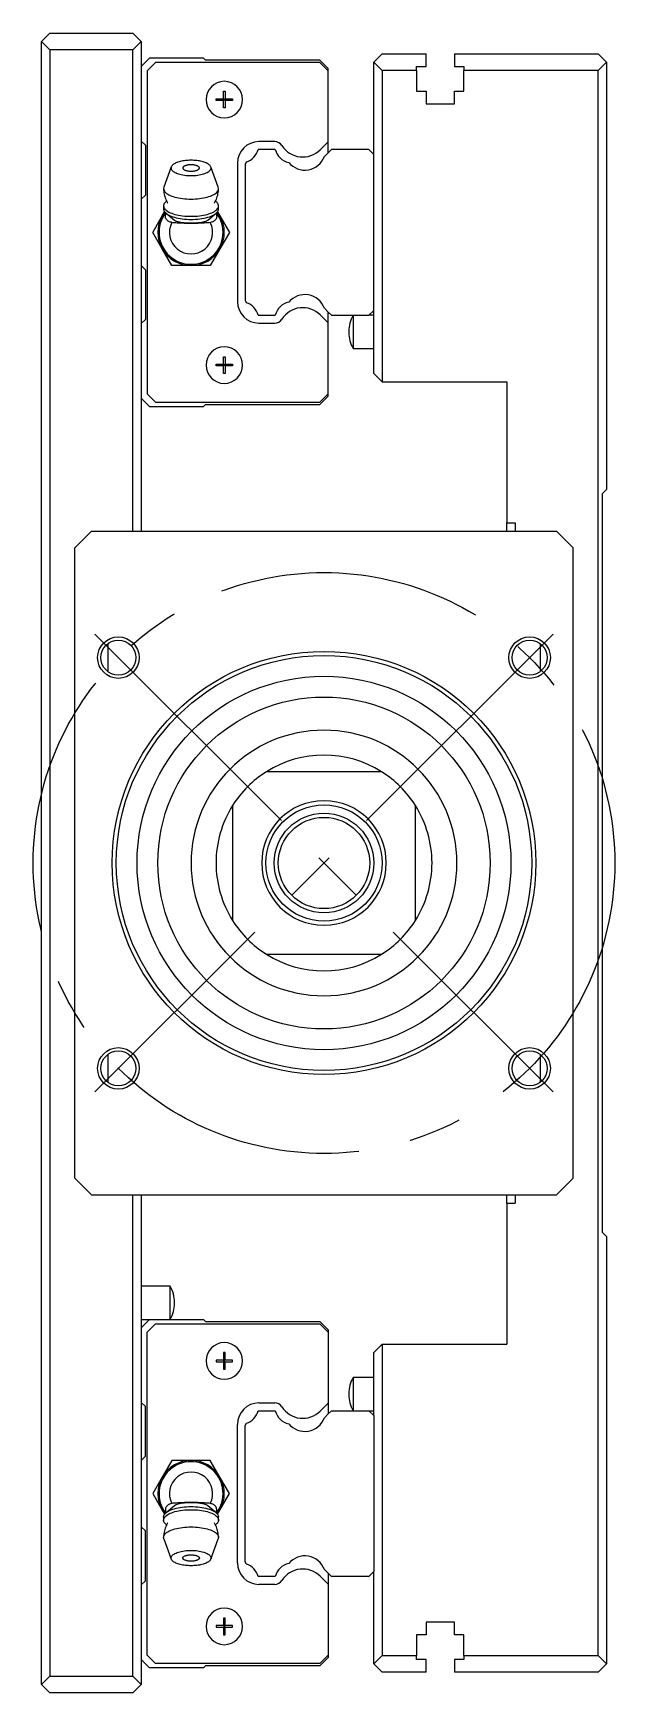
# Model space of a CAD drawing. Extents: x -15 to 809, y -352 to 120.
# Drawn here: x 739.3 to 809.3, y -100 to 100 of the extents above; entities that cross this region are included whole.
import ezdxf

# ---------------------------------------------------------------- set-up
doc = ezdxf.new("R2010")
doc.units = 0
doc.linetypes.add('CENTER', pattern=[50.8, 31.75, -6.35, 6.35, -6.35])
doc.layers.get('0').update_dxf_attribs({"linetype": 'CONTINUOUS'})
doc.layers.add('CENTER', color=1, linetype='CENTER')

msp = doc.modelspace()

# ---------------------------------------------------------------- linework, layer by layer
at = {"color": 7, "linetype": 'CONTINUOUS'}
for p, q in [((741.27, 100), (740.27, 99)), ((740.27, -99), (740.27, 99)), ((740.27, 99), (741.27, 98)), ((741.27, 100), (751.27, 100)), ((752.27, 99), (751.27, 100)), ((751.27, 98), (752.27, 99)), ((752.27, 99), (752.27, 40)), ((741.27, 98), (741.27, -98)), ((751.27, 98), (741.27, 98)), ((751.27, 40), (751.27, 98)), ((753.27, 97), (752.27, 96)), ((753.97, 96.45), (752.97, 95.45)), ((759.77, 97), (753.27, 97)), ((773.77, 96.45), (753.97, 96.45)), ((760.02, 96.75), (759.77, 97)), ((773.77, 96.75), (760.02, 96.75)), ((774.77, 95.75), (773.77, 96.75)), ((774.77, 95.45), (773.77, 96.45)), ((780.27, 96.5), (781.27, 97.5)), ((780.27, 85.4), (780.27, 96.5)), ((781.27, 95.5), (780.27, 96.5)), ((781.27, 97.5), (786.57, 97.5)), ((785.42, 95.5), (785.42, 96)), ((785.42, 96), (786.57, 96)), ((786.57, 96), (786.57, 97.5)), ((789.97, 97.5), (807.27, 97.5)), ((789.97, 97.5), (789.97, 96)), ((789.97, 96), (791.12, 96)), ((791.12, 96), (791.12, 95.5)), ((807.27, 97.5), (808.27, 96.5)), ((808.27, 96.5), (807.27, 95.5)), ((808.27, 96.5), (808.27, 45)), ((752.97, 95.45), (752.97, 56.55)), ((774.77, 95.45), (774.77, 95.75)), ((774.77, 86.92), (774.77, 95.45)), ((785.42, 95.5), (781.27, 95.5)), ((781.27, 95.5), (781.27, 58)), ((785.42, 95.5), (785.42, 93)), ((791.12, 93), (791.12, 95.5)), ((807.27, 95.5), (791.12, 95.5)), ((807.27, -95.5), (807.27, 95.5)), ((761.27, 92.1), (762.17, 92.1)), ((761.27, 91.9), (761.27, 92.1)), ((762.17, 92.1), (762.17, 93)), ((762.17, 93), (762.37, 93)), ((762.17, 92.1), (762.27, 92)), ((762.37, 92.1), (762.27, 92)), ((762.37, 93), (762.37, 92.1)), ((762.37, 92.1), (763.27, 92.1)), ((763.27, 92.1), (763.27, 91.9)), ((785.42, 93), (786.57, 93)), ((786.57, 93), (786.57, 91.5)), ((789.97, 93), (791.12, 93)), ((789.97, 91.5), (789.97, 93)), ((762.17, 91.9), (761.27, 91.9)), ((762.17, 91.9), (762.27, 92)), ((762.17, 91), (762.17, 91.9)), ((762.37, 91), (762.17, 91)), ((762.37, 91.9), (762.27, 92)), ((763.27, 91.9), (762.37, 91.9)), ((762.37, 91.9), (762.37, 91)), ((786.57, 91.5), (789.97, 91.5)), ((752.27, 87), (752.77, 86.5)), ((752.77, 86.5), (752.77, 80.5)), ((768.35, 86.93), (766.44, 86.93)), ((774.77, 86.92), (773.81, 85.95)), ((774.77, 85.6), (774.77, 86.92)), ((755.96, 84.02), (755.92, 83.95)), ((756.02, 84.08), (755.96, 84.02)), ((756.08, 84.14), (756.02, 84.08)), ((756.16, 84.2), (756.08, 84.14)), ((756.25, 84.25), (756.16, 84.2)), ((756.34, 84.31), (756.25, 84.25)), ((756.45, 84.36), (756.34, 84.31)), ((756.57, 84.41), (756.45, 84.36)), ((756.69, 84.45), (756.57, 84.41)), ((756.83, 84.49), (756.69, 84.45)), ((756.97, 84.53), (756.83, 84.49)), ((757.12, 84.57), (756.97, 84.53)), ((757.27, 84.6), (757.12, 84.57)), ((757.43, 84.62), (757.27, 84.6)), ((757.59, 84.64), (757.43, 84.62)), ((757.5, 84.01), (757.45, 83.98)), ((757.56, 84.03), (757.5, 84.01)), ((757.63, 84.05), (757.56, 84.03)), ((757.76, 84.66), (757.59, 84.64)), ((757.7, 84.07), (757.63, 84.05)), ((757.77, 84.09), (757.7, 84.07)), ((757.93, 84.67), (757.76, 84.66)), ((757.85, 84.11), (757.77, 84.09)), ((757.93, 84.12), (757.85, 84.11)), ((758.1, 84.68), (757.93, 84.67)), ((758.01, 84.13), (757.93, 84.12)), ((758.1, 84.14), (758.01, 84.13)), ((758.27, 84.68), (758.1, 84.68)), ((758.18, 84.14), (758.1, 84.14)), ((758.27, 84.14), (758.18, 84.14)), ((758.44, 84.68), (758.27, 84.68)), ((758.36, 84.14), (758.27, 84.14)), ((758.44, 84.14), (758.36, 84.14)), ((758.61, 84.67), (758.44, 84.68)), ((758.53, 84.13), (758.44, 84.14)), ((758.61, 84.12), (758.53, 84.13)), ((758.78, 84.66), (758.61, 84.67)), ((758.69, 84.11), (758.61, 84.12)), ((758.77, 84.09), (758.69, 84.11)), ((758.84, 84.07), (758.77, 84.09)), ((758.95, 84.64), (758.78, 84.66)), ((758.91, 84.05), (758.84, 84.07)), ((758.98, 84.03), (758.91, 84.05)), ((759.11, 84.62), (758.95, 84.64)), ((759.04, 84.01), (758.98, 84.03)), ((759.09, 83.98), (759.04, 84.01)), ((759.27, 84.6), (759.11, 84.62)), ((759.42, 84.57), (759.27, 84.6)), ((759.57, 84.53), (759.42, 84.57)), ((759.71, 84.49), (759.57, 84.53)), ((759.85, 84.45), (759.71, 84.49)), ((759.97, 84.41), (759.85, 84.45)), ((760.09, 84.36), (759.97, 84.41)), ((760.2, 84.31), (760.09, 84.36)), ((760.29, 84.25), (760.2, 84.31)), ((760.38, 84.2), (760.29, 84.25)), ((760.46, 84.14), (760.38, 84.2)), ((760.52, 84.08), (760.46, 84.14)), ((760.58, 84.02), (760.52, 84.08)), ((760.62, 83.95), (760.58, 84.02)), ((763.84, 84.33), (763.84, 67.67)), ((764.93, 84.48), (764.77, 84.2)), ((764.77, 84.2), (764.77, 67.8)), ((768.41, 86), (766.33, 86)), ((775.17, 86), (774.32, 85.15)), ((779.67, 86), (775.17, 86)), ((780.27, 85.4), (779.67, 86)), ((780.27, 66.6), (780.27, 85.4)), ((755.89, 83.89), (755, 81.44)), ((755.89, 83.89), (755.87, 83.81)), ((755.87, 83.81), (755.87, 83.73)), ((755.87, 83.73), (755.89, 83.65)), ((755.92, 83.95), (755.89, 83.89)), ((755.89, 83.65), (755.92, 83.58)), ((755.92, 83.58), (755.97, 83.5)), ((755.97, 83.5), (756.04, 83.42)), ((756.04, 83.42), (756.12, 83.35)), ((756.12, 83.35), (756.22, 83.28)), ((756.22, 83.28), (756.33, 83.22)), ((756.33, 83.22), (756.46, 83.16)), ((756.46, 83.16), (756.6, 83.1)), ((756.6, 83.1), (756.75, 83.05)), ((756.75, 83.05), (756.92, 83)), ((756.92, 83), (757.09, 82.96)), ((757.09, 82.96), (757.28, 82.92)), ((757.29, 83.83), (757.27, 83.79)), ((757.27, 83.79), (757.27, 83.76)), ((757.27, 83.76), (757.27, 83.73)), ((757.27, 83.73), (757.29, 83.69)), ((757.28, 82.92), (757.47, 82.9)), ((757.3, 83.86), (757.29, 83.83)), ((757.29, 83.69), (757.3, 83.66)), ((757.33, 83.89), (757.3, 83.86)), ((757.3, 83.66), (757.33, 83.63)), ((757.36, 83.92), (757.33, 83.89)), ((757.33, 83.63), (757.36, 83.6)), ((757.4, 83.95), (757.36, 83.92)), ((757.36, 83.6), (757.4, 83.57)), ((757.45, 83.98), (757.4, 83.95)), ((757.4, 83.57), (757.45, 83.54)), ((757.45, 83.54), (757.5, 83.51)), ((757.47, 82.9), (757.66, 82.87)), ((757.5, 83.51), (757.56, 83.49)), ((757.56, 83.49), (757.63, 83.47)), ((757.63, 83.47), (757.7, 83.45)), ((757.66, 82.87), (757.86, 82.86)), ((757.7, 83.45), (757.77, 83.43)), ((757.77, 83.43), (757.85, 83.41)), ((757.85, 83.41), (757.93, 83.4)), ((757.86, 82.86), (758.07, 82.85)), ((757.93, 83.4), (758.01, 83.39)), ((758.01, 83.39), (758.1, 83.38)), ((758.07, 82.85), (758.27, 82.84)), ((758.1, 83.38), (758.18, 83.38)), ((758.18, 83.38), (758.27, 83.38)), ((758.27, 83.38), (758.36, 83.38)), ((758.27, 82.84), (758.47, 82.85)), ((758.36, 83.38), (758.44, 83.38)), ((758.44, 83.38), (758.53, 83.39)), ((758.47, 82.85), (758.68, 82.86)), ((758.53, 83.39), (758.61, 83.4)), ((758.61, 83.4), (758.69, 83.41)), ((758.68, 82.86), (758.88, 82.87)), ((758.69, 83.41), (758.77, 83.43)), ((758.77, 83.43), (758.84, 83.45)), ((758.84, 83.45), (758.91, 83.47)), ((758.88, 82.87), (759.07, 82.9)), ((758.91, 83.47), (758.98, 83.49)), ((758.98, 83.49), (759.04, 83.51)), ((759.04, 83.51), (759.09, 83.54)), ((759.07, 82.9), (759.26, 82.92)), ((759.14, 83.95), (759.09, 83.98)), ((759.09, 83.54), (759.14, 83.57)), ((759.18, 83.92), (759.14, 83.95)), ((759.14, 83.57), (759.18, 83.6)), ((759.21, 83.89), (759.18, 83.92)), ((759.18, 83.6), (759.21, 83.63)), ((759.24, 83.86), (759.21, 83.89)), ((759.21, 83.63), (759.24, 83.66)), ((759.25, 83.83), (759.24, 83.86)), ((759.24, 83.66), (759.25, 83.69)), ((759.27, 83.79), (759.25, 83.83)), ((759.25, 83.69), (759.27, 83.73)), ((759.26, 82.92), (759.45, 82.96)), ((759.27, 83.76), (759.27, 83.79)), ((759.27, 83.73), (759.27, 83.76)), ((759.45, 82.96), (759.62, 83)), ((759.62, 83), (759.79, 83.05)), ((759.79, 83.05), (759.94, 83.1)), ((759.94, 83.1), (760.08, 83.16)), ((760.08, 83.16), (760.21, 83.22)), ((760.21, 83.22), (760.32, 83.28)), ((760.32, 83.28), (760.42, 83.35)), ((760.42, 83.35), (760.5, 83.42)), ((760.5, 83.42), (760.57, 83.5)), ((760.57, 83.5), (760.62, 83.58)), ((760.65, 83.89), (760.62, 83.95)), ((760.62, 83.58), (760.65, 83.65)), ((760.67, 83.81), (760.65, 83.89)), ((761.54, 81.44), (760.65, 83.89)), ((760.65, 83.65), (760.67, 83.73)), ((760.67, 83.73), (760.67, 83.81)), ((752.77, 80.5), (752.27, 80)), ((755, 81.44), (754.97, 81.27)), ((754.97, 81.27), (754.98, 81.17)), ((754.97, 81.27), (754.97, 81.26)), ((754.97, 81.26), (754.97, 81.09)), ((754.97, 81.09), (754.99, 80.93)), ((754.98, 81.17), (755.01, 81.07)), ((754.99, 80.93), (755.01, 80.77)), ((755.01, 81.07), (755.06, 80.97)), ((755.01, 80.77), (755.04, 80.61)), ((755.04, 80.61), (755.07, 80.45)), ((755.06, 80.97), (755.13, 80.88)), ((755.07, 80.45), (755.12, 80.3)), ((755.12, 80.3), (755.17, 80.14)), ((755.13, 80.88), (755.22, 80.78)), ((755.17, 80.14), (755.22, 80)), ((755.22, 80.78), (755.33, 80.69)), ((755.33, 80.69), (755.46, 80.61)), ((755.46, 80.61), (755.6, 80.52)), ((755.6, 80.52), (755.76, 80.45)), ((755.76, 80.45), (755.94, 80.37)), ((755.94, 80.37), (756.13, 80.31)), ((756.13, 80.31), (756.33, 80.24)), ((756.33, 80.24), (756.55, 80.19)), ((756.55, 80.19), (756.77, 80.14)), ((756.77, 80.14), (757.01, 80.1)), ((757.01, 80.1), (757.25, 80.07)), ((757.25, 80.07), (757.5, 80.04)), ((757.5, 80.04), (757.75, 80.02)), ((757.75, 80.02), (758.01, 80.01)), ((758.01, 80.01), (758.27, 80)), ((758.27, 80), (758.53, 80.01)), ((758.53, 80.01), (758.79, 80.02)), ((758.79, 80.02), (759.04, 80.04)), ((759.04, 80.04), (759.29, 80.07)), ((759.29, 80.07), (759.53, 80.1)), ((759.53, 80.1), (759.77, 80.14)), ((759.77, 80.14), (759.99, 80.19)), ((759.99, 80.19), (760.21, 80.24)), ((760.21, 80.24), (760.41, 80.31)), ((760.41, 80.31), (760.6, 80.37)), ((760.6, 80.37), (760.78, 80.45)), ((760.78, 80.45), (760.94, 80.52)), ((760.94, 80.52), (761.08, 80.61)), ((761.08, 80.61), (761.21, 80.69)), ((761.21, 80.69), (761.32, 80.78)), ((761.25, 79.85), (761.32, 80.01)), ((761.32, 80.78), (761.41, 80.88)), ((761.32, 80.01), (761.38, 80.17)), ((761.38, 80.17), (761.43, 80.33)), ((761.41, 80.88), (761.48, 80.97)), ((761.43, 80.33), (761.48, 80.49)), ((761.48, 80.97), (761.53, 81.07)), ((761.48, 80.49), (761.51, 80.65)), ((761.51, 80.65), (761.54, 80.82)), ((761.53, 81.07), (761.56, 81.17)), ((761.57, 81.27), (761.54, 81.44)), ((761.54, 80.82), (761.56, 80.98)), ((761.56, 81.17), (761.57, 81.27)), ((761.56, 80.98), (761.57, 81.15)), ((761.57, 81.15), (761.57, 81.27)), ((754.81, 78), (755.09, 78.49)), ((754.99, 79.33), (754.97, 79.26)), ((754.97, 79.26), (754.97, 79.19)), ((754.97, 79.19), (754.98, 79.09)), ((754.97, 79.19), (754.97, 78.82)), ((754.97, 78.82), (754.97, 78.75)), ((754.97, 78.75), (754.99, 78.69)), ((754.98, 79.09), (755.01, 78.99)), ((755.01, 79.39), (754.99, 79.33)), ((754.99, 78.69), (755.01, 78.62)), ((755.04, 79.46), (755.01, 79.39)), ((755.01, 78.99), (755.06, 78.9)), ((755.01, 78.62), (755.04, 78.55)), ((755.09, 79.52), (755.04, 79.46)), ((755.04, 78.55), (755.09, 78.49)), ((755.06, 78.9), (755.13, 78.8)), ((755.14, 79.59), (755.09, 79.52)), ((755.09, 78.49), (755.14, 78.42)), ((755.13, 78.8), (755.22, 78.71)), ((755.2, 79.65), (755.14, 79.59)), ((755.14, 78.42), (755.2, 78.36)), ((755.18, 77.98), (755.19, 78.05)), ((755.19, 78.05), (755.21, 78.12)), ((755.27, 79.71), (755.2, 79.65)), ((755.2, 78.36), (755.27, 78.3)), ((755.21, 78.12), (755.23, 78.2)), ((755.22, 80), (755.29, 79.85)), ((755.22, 78.71), (755.33, 78.62)), ((755.23, 78.2), (755.26, 78.27)), ((755.26, 78.27), (755.27, 78.29)), ((755.33, 79.77), (755.27, 79.71)), ((755.27, 78.3), (755.39, 78.21)), ((755.27, 78.3), (756.26, 77.46)), ((755.29, 79.85), (755.36, 79.71)), ((755.33, 78.62), (755.46, 78.53)), ((755.36, 79.71), (755.44, 79.57)), ((755.39, 78.21), (755.53, 78.12)), ((755.44, 79.57), (755.47, 79.51)), ((755.46, 78.53), (755.6, 78.45)), ((755.53, 78.12), (755.69, 78.03)), ((755.6, 78.45), (755.76, 78.37)), ((755.69, 78.03), (755.86, 77.96)), ((755.76, 78.37), (755.94, 78.3)), ((755.94, 78.3), (756.13, 78.23)), ((756.13, 78.23), (756.33, 78.17)), ((756.33, 78.17), (756.55, 78.11)), ((756.55, 78.11), (756.77, 78.07)), ((756.77, 78.07), (757.01, 78.02)), ((757.01, 78.02), (757.25, 77.99)), ((759.29, 77.99), (759.53, 78.02)), ((759.53, 78.02), (759.77, 78.07)), ((759.77, 78.07), (759.99, 78.11)), ((759.99, 78.11), (760.21, 78.17)), ((760.21, 78.17), (760.41, 78.23)), ((760.28, 77.46), (761.27, 78.3)), ((760.41, 78.23), (760.6, 78.3)), ((760.6, 78.3), (760.78, 78.37)), ((760.68, 77.96), (760.85, 78.03)), ((760.78, 78.37), (760.94, 78.45)), ((760.85, 78.03), (761.01, 78.12)), ((760.94, 78.45), (761.08, 78.53)), ((761.01, 78.12), (761.15, 78.21)), ((761.07, 79.52), (761.09, 79.55)), ((761.08, 78.53), (761.21, 78.62)), ((761.09, 79.55), (761.17, 79.7)), ((761.15, 78.21), (761.27, 78.3)), ((761.17, 79.7), (761.25, 79.85)), ((761.27, 79.71), (761.21, 79.77)), ((761.21, 78.62), (761.32, 78.71)), ((761.34, 79.65), (761.27, 79.71)), ((761.27, 78.3), (761.34, 78.36)), ((761.27, 78.29), (761.28, 78.27)), ((761.28, 78.27), (761.31, 78.2)), ((761.31, 78.2), (761.33, 78.12)), ((761.32, 78.71), (761.41, 78.8)), ((761.33, 78.12), (761.35, 78.05)), ((761.4, 79.59), (761.34, 79.65)), ((761.34, 78.36), (761.4, 78.42)), ((761.35, 78.05), (761.36, 77.98)), ((761.45, 79.52), (761.4, 79.59)), ((761.4, 78.42), (761.45, 78.49)), ((761.41, 78.8), (761.48, 78.9)), ((761.5, 79.46), (761.45, 79.52)), ((761.45, 78.49), (761.5, 78.55)), ((761.45, 78.49), (761.73, 78)), ((761.48, 78.9), (761.53, 78.99)), ((761.53, 79.39), (761.5, 79.46)), ((761.5, 78.55), (761.53, 78.62)), ((761.55, 79.33), (761.53, 79.39)), ((761.53, 78.99), (761.56, 79.09)), ((761.53, 78.62), (761.55, 78.69)), ((761.57, 79.26), (761.55, 79.33)), ((761.55, 78.69), (761.57, 78.75)), ((761.56, 79.09), (761.57, 79.19)), ((761.57, 79.19), (761.57, 79.26)), ((761.57, 78.82), (761.57, 79.19)), ((761.57, 78.75), (761.57, 78.82)), ((753.65, 76), (754.81, 78)), ((755.18, 77.91), (755.18, 77.98)), ((755.19, 77.84), (755.18, 77.91)), ((755.2, 77.78), (755.19, 77.84)), ((755.21, 77.72), (755.2, 77.78)), ((755.24, 77.66), (755.21, 77.72)), ((755.27, 77.61), (755.24, 77.66)), ((755.3, 77.55), (755.27, 77.61)), ((755.35, 77.5), (755.3, 77.55)), ((755.39, 77.46), (755.35, 77.5)), ((755.45, 77.41), (755.39, 77.46)), ((755.51, 77.36), (755.45, 77.41)), ((755.59, 77.32), (755.51, 77.36)), ((755.67, 77.28), (755.59, 77.32)), ((755.76, 77.24), (755.67, 77.28)), ((755.86, 77.21), (755.76, 77.24)), ((755.86, 77.96), (756.06, 77.88)), ((755.95, 77.18), (755.86, 77.21)), ((756.11, 77.16), (755.95, 77.18)), ((756.06, 77.88), (756.26, 77.82)), ((756.27, 77.15), (756.11, 77.16)), ((756.26, 77.82), (756.48, 77.76)), ((756.27, 77.46), (756.26, 77.46)), ((756.31, 77.42), (756.27, 77.46)), ((756.42, 77.13), (756.27, 77.15)), ((756.37, 77.39), (756.31, 77.42)), ((756.43, 77.35), (756.37, 77.39)), ((756.58, 77.12), (756.42, 77.13)), ((756.49, 77.32), (756.43, 77.35)), ((756.48, 77.76), (756.72, 77.71)), ((756.55, 77.3), (756.49, 77.32)), ((756.63, 77.27), (756.55, 77.3)), ((756.75, 77.11), (756.58, 77.12)), ((756.7, 77.25), (756.63, 77.27)), ((756.78, 77.23), (756.7, 77.25)), ((756.72, 77.71), (756.96, 77.66)), ((756.91, 77.1), (756.75, 77.11)), ((756.86, 77.21), (756.78, 77.23)), ((756.95, 77.19), (756.86, 77.21)), ((757.06, 77.09), (756.91, 77.1)), ((757.02, 77.18), (756.95, 77.19)), ((756.96, 77.66), (757.21, 77.63)), ((757.1, 77.16), (757.02, 77.18)), ((757.24, 77.09), (757.06, 77.09)), ((757.18, 77.15), (757.1, 77.16)), ((757.26, 77.14), (757.18, 77.15)), ((757.21, 77.63), (757.47, 77.6)), ((757.42, 77.08), (757.24, 77.09)), ((757.25, 77.99), (757.5, 77.96)), ((757.35, 77.13), (757.26, 77.14)), ((757.43, 77.13), (757.35, 77.13)), ((757.58, 77.08), (757.42, 77.08)), ((757.52, 77.12), (757.43, 77.13)), ((757.47, 77.6), (757.73, 77.58)), ((757.5, 77.96), (757.75, 77.94)), ((757.61, 77.11), (757.52, 77.12)), ((757.75, 77.08), (757.58, 77.08)), ((757.7, 77.11), (757.61, 77.11)), ((757.8, 77.1), (757.7, 77.11)), ((757.73, 77.58), (758, 77.56)), ((757.75, 77.94), (758.01, 77.93)), ((757.92, 77.07), (757.75, 77.08)), ((757.88, 77.1), (757.8, 77.1)), ((757.95, 77.1), (757.88, 77.1)), ((758.1, 77.07), (757.92, 77.07)), ((758.03, 77.1), (757.95, 77.1)), ((758, 77.56), (758.27, 77.56)), ((758.01, 77.93), (758.27, 77.93)), ((758.11, 77.09), (758.03, 77.1)), ((758.27, 77.07), (758.1, 77.07)), ((758.19, 77.09), (758.11, 77.09)), ((758.27, 77.09), (758.19, 77.09)), ((758.27, 77.93), (758.53, 77.93)), ((758.27, 77.56), (758.54, 77.56)), ((758.35, 77.09), (758.27, 77.09)), ((758.47, 77.07), (758.27, 77.07)), ((758.43, 77.09), (758.35, 77.09)), ((758.51, 77.1), (758.43, 77.09)), ((758.67, 77.07), (758.47, 77.07)), ((758.59, 77.1), (758.51, 77.1)), ((758.53, 77.93), (758.79, 77.94)), ((758.54, 77.56), (758.81, 77.58)), ((758.66, 77.1), (758.59, 77.1)), ((758.74, 77.1), (758.66, 77.1)), ((758.88, 77.08), (758.67, 77.07)), ((758.84, 77.11), (758.74, 77.1)), ((758.79, 77.94), (759.04, 77.96)), ((758.81, 77.58), (759.07, 77.6)), ((758.93, 77.11), (758.84, 77.11)), ((759.07, 77.08), (758.88, 77.08)), ((759.02, 77.12), (758.93, 77.11)), ((759.11, 77.13), (759.02, 77.12)), ((759.04, 77.96), (759.29, 77.99)), ((759.07, 77.6), (759.33, 77.63)), ((759.27, 77.09), (759.07, 77.08)), ((759.19, 77.13), (759.11, 77.13)), ((759.28, 77.14), (759.19, 77.13)), ((759.48, 77.09), (759.27, 77.09)), ((759.36, 77.15), (759.28, 77.14)), ((759.33, 77.63), (759.58, 77.66)), ((759.44, 77.16), (759.36, 77.15)), ((759.52, 77.18), (759.44, 77.16)), ((759.66, 77.1), (759.48, 77.09)), ((759.59, 77.19), (759.52, 77.18)), ((759.58, 77.66), (759.82, 77.71)), ((759.68, 77.21), (759.59, 77.19)), ((759.85, 77.11), (759.66, 77.1)), ((759.76, 77.23), (759.68, 77.21)), ((759.84, 77.25), (759.76, 77.23)), ((759.82, 77.71), (760.06, 77.76)), ((759.91, 77.27), (759.84, 77.25)), ((760.05, 77.13), (759.85, 77.11)), ((759.99, 77.3), (759.91, 77.27)), ((760.05, 77.32), (759.99, 77.3)), ((760.11, 77.35), (760.05, 77.32)), ((760.22, 77.14), (760.05, 77.13)), ((760.06, 77.76), (760.28, 77.82)), ((760.17, 77.39), (760.11, 77.35)), ((760.23, 77.42), (760.17, 77.39)), ((760.4, 77.16), (760.22, 77.14)), ((760.27, 77.46), (760.23, 77.42)), ((760.28, 77.46), (760.27, 77.46)), ((760.28, 77.82), (760.48, 77.88)), ((760.59, 77.18), (760.4, 77.16)), ((760.48, 77.88), (760.68, 77.96)), ((760.68, 77.21), (760.59, 77.18)), ((760.78, 77.24), (760.68, 77.21)), ((760.87, 77.28), (760.78, 77.24)), ((760.95, 77.32), (760.87, 77.28)), ((761.02, 77.36), (760.95, 77.32)), ((761.09, 77.41), (761.02, 77.36)), ((761.15, 77.46), (761.09, 77.41)), ((761.19, 77.5), (761.15, 77.46)), ((761.24, 77.55), (761.19, 77.5)), ((761.27, 77.61), (761.24, 77.55)), ((761.3, 77.66), (761.27, 77.61)), ((761.33, 77.72), (761.3, 77.66)), ((761.34, 77.78), (761.33, 77.72)), ((761.35, 77.84), (761.34, 77.78)), ((761.36, 77.91), (761.35, 77.84)), ((761.36, 77.98), (761.36, 77.91)), ((761.73, 78), (762.89, 76)), ((754.81, 74), (753.65, 76)), ((762.89, 76), (761.73, 74)), ((755.96, 72), (754.81, 74)), ((761.73, 74), (760.58, 72)), ((752.27, 72), (752.77, 71.5)), ((752.77, 71.5), (752.77, 65.5)), ((758.27, 72), (755.96, 72)), ((760.58, 72), (758.27, 72)), ((764.77, 67.8), (764.93, 67.52)), ((773.81, 66.05), (774.77, 65.08)), ((774.32, 66.85), (774.77, 66.4)), ((774.77, 66.4), (775.17, 66)), ((774.77, 65.08), (774.77, 66.4)), ((779.67, 66), (780.27, 66.6)), ((780.27, 66), (779.67, 66)), ((780.27, 59), (780.27, 66.6)), ((752.77, 65.5), (752.27, 65)), ((766.33, 66), (768.41, 66)), ((766.44, 65.07), (768.35, 65.07)), ((774.77, 56.55), (774.77, 65.08)), ((775.17, 66), (779.67, 66)), ((777.27, 64.06), (777.27, 63.94)), ((777.77, 66), (777.77, 62)), ((777.77, 62), (780.27, 62)), ((761.27, 60.1), (762.17, 60.1)), ((761.27, 59.9), (761.27, 60.1)), ((762.17, 60.1), (762.17, 61)), ((762.17, 61), (762.37, 61)), ((762.17, 60.1), (762.27, 60)), ((762.37, 60.1), (762.27, 60)), ((762.37, 61), (762.37, 60.1)), ((762.37, 60.1), (763.27, 60.1)), ((763.27, 60.1), (763.27, 59.9)), ((762.17, 59.9), (761.27, 59.9)), ((762.17, 59.9), (762.27, 60)), ((762.17, 59), (762.17, 59.9)), ((762.37, 59), (762.17, 59)), ((762.37, 59.9), (762.27, 60)), ((763.27, 59.9), (762.37, 59.9)), ((762.37, 59.9), (762.37, 59)), ((780.27, 59), (781.27, 58)), ((752.97, 56.55), (753.97, 55.55)), ((773.77, 55.55), (774.77, 56.55)), ((773.77, 55.25), (774.77, 56.25)), ((774.77, 56.25), (774.77, 56.55)), ((781.27, 58), (796.27, 58)), ((796.27, 58), (796.27, 41)), ((752.27, 56), (753.27, 55)), ((753.27, 55), (759.77, 55)), ((753.97, 55.55), (773.77, 55.55)), ((759.77, 55), (760.02, 55.25)), ((760.02, 55.25), (773.77, 55.25)), ((807.77, 44.5), (808.27, 45)), ((807.77, 44.5), (807.77, -44.5)), ((746.27, 40), (744.27, 38)), ((746.27, 40), (802.27, 40)), ((796.27, 40), (796.27, 41)), ((796.27, 41), (797.27, 41)), ((797.27, 41), (797.27, 40)), ((804.27, 38), (802.27, 40)), ((744.27, -38), (744.27, 38)), ((804.27, -38), (804.27, 38)), ((748.27, 23.06), (748.27, 26.44)), ((800.27, 26.44), (800.27, 23.06)), ((781.2, 11), (767.34, 11)), ((763.27, 6.93), (763.27, -6.93)), ((785.27, -6.93), (785.27, 6.93)), ((767.34, -11), (781.2, -11)), ((748.27, -26.44), (748.27, -23.06)), ((800.27, -23.06), (800.27, -26.44)), ((744.27, -38), (746.27, -40)), ((802.27, -40), (804.27, -38)), ((746.27, -40), (802.27, -40)), ((751.27, -98), (751.27, -40)), ((752.27, -40), (752.27, -99)), ((796.27, -41), (796.27, -40)), ((797.27, -40), (797.27, -41)), ((796.27, -41), (796.27, -58)), ((796.27, -41), (797.27, -41)), ((808.27, -45), (807.77, -44.5)), ((808.27, -45), (808.27, -96.5)), ((755.77, -51), (752.27, -51)), ((755.77, -53), (755.77, -51)), ((755.77, -55), (755.77, -53)), ((756.27, -53.06), (756.27, -52.94)), ((752.27, -55), (753.27, -55)), ((752.27, -56), (753.27, -55)), ((752.97, -56.55), (753.97, -55.55)), ((753.27, -55), (759.77, -55)), ((753.97, -55.55), (773.77, -55.55)), ((759.77, -55), (760.02, -55.25)), ((760.02, -55.25), (773.77, -55.25)), ((773.77, -55.25), (774.77, -56.25)), ((773.77, -55.55), (774.77, -56.55)), ((752.97, -95.45), (752.97, -56.55)), ((774.77, -56.25), (774.77, -56.55)), ((774.77, -56.55), (774.77, -65.08)), ((781.27, -58), (780.27, -59)), ((781.27, -58), (796.27, -58)), ((781.27, -58), (781.27, -95.5)), ((762.17, -59.9), (761.27, -59.9)), ((761.27, -59.9), (761.27, -60.1)), ((762.17, -59), (762.17, -59.9)), ((762.37, -59), (762.17, -59)), ((762.17, -59.9), (762.27, -60)), ((762.17, -60.1), (762.27, -60)), ((762.37, -59.9), (762.27, -60)), ((762.37, -60.1), (762.27, -60)), ((762.37, -59.9), (762.37, -59)), ((763.27, -59.9), (762.37, -59.9)), ((763.27, -60.1), (763.27, -59.9)), ((780.27, -66.6), (780.27, -59)), ((761.27, -60.1), (762.17, -60.1)), ((762.17, -60.1), (762.17, -61)), ((762.17, -61), (762.37, -61)), ((762.37, -60.1), (763.27, -60.1)), ((762.37, -61), (762.37, -60.1)), ((780.27, -62), (777.77, -62)), ((777.77, -62), (777.77, -66)), ((777.27, -63.94), (777.27, -64.06)), ((752.77, -65.5), (752.27, -65)), ((752.77, -71.5), (752.77, -65.5)), ((766.33, -66), (768.41, -66)), ((766.44, -65.07), (768.35, -65.07)), ((773.81, -66.05), (774.77, -65.08)), ((774.77, -65.08), (774.77, -66.4)), ((774.77, -66.4), (775.17, -66)), ((775.17, -66), (779.67, -66)), ((779.67, -66), (780.27, -66)), ((779.67, -66), (780.27, -66.6)), ((763.84, -84.33), (763.84, -67.67)), ((764.77, -67.8), (764.93, -67.52)), ((764.77, -84.2), (764.77, -67.8)), ((774.32, -66.85), (774.77, -66.4)), ((780.27, -66.6), (780.27, -85.4)), ((752.27, -72), (752.77, -71.5)), ((755.96, -72), (754.81, -74)), ((758.27, -72), (755.96, -72)), ((760.58, -72), (758.27, -72)), ((761.73, -74), (760.58, -72)), ((754.81, -74), (753.65, -76)), ((762.89, -76), (761.73, -74)), ((753.65, -76), (754.81, -78)), ((761.73, -78), (762.89, -76)), ((754.81, -78), (755.09, -78.49)), ((755.19, -77.85), (755.18, -77.91)), ((755.18, -77.91), (755.18, -77.98)), ((755.18, -77.98), (755.19, -78.05)), ((755.2, -77.78), (755.19, -77.85)), ((755.21, -77.72), (755.2, -77.78)), ((755.24, -77.66), (755.21, -77.72)), ((755.27, -77.61), (755.24, -77.66)), ((756.26, -77.46), (755.27, -78.3)), ((755.3, -77.55), (755.27, -77.61)), ((755.34, -77.5), (755.3, -77.55)), ((755.39, -77.46), (755.34, -77.5)), ((755.45, -77.41), (755.39, -77.46)), ((755.51, -77.36), (755.45, -77.41)), ((755.59, -77.32), (755.51, -77.36)), ((755.67, -77.28), (755.59, -77.32)), ((755.76, -77.24), (755.67, -77.28)), ((755.69, -78.03), (755.86, -77.96)), ((755.85, -77.21), (755.76, -77.24)), ((755.95, -77.18), (755.85, -77.21)), ((755.86, -77.96), (756.06, -77.88)), ((756.13, -77.16), (755.95, -77.18)), ((756.06, -77.88), (756.26, -77.82)), ((756.3, -77.14), (756.13, -77.16)), ((756.29, -77.44), (756.26, -77.46)), ((756.26, -77.82), (756.48, -77.76)), ((756.34, -77.4), (756.29, -77.44)), ((756.49, -77.13), (756.3, -77.14)), ((756.38, -77.38), (756.34, -77.4)), ((756.42, -77.36), (756.38, -77.38)), ((756.47, -77.33), (756.42, -77.36)), ((756.52, -77.31), (756.47, -77.33)), ((756.48, -77.76), (756.72, -77.71)), ((756.68, -77.11), (756.49, -77.13)), ((756.57, -77.29), (756.52, -77.31)), ((756.63, -77.27), (756.57, -77.29)), ((756.65, -77.26), (756.63, -77.27)), ((756.69, -77.25), (756.65, -77.26)), ((756.87, -77.1), (756.68, -77.11)), ((756.72, -77.24), (756.69, -77.25)), ((756.76, -77.23), (756.72, -77.24)), ((756.72, -77.71), (756.96, -77.66)), ((756.8, -77.22), (756.76, -77.23)), ((756.84, -77.21), (756.8, -77.22)), ((756.89, -77.2), (756.84, -77.21)), ((757.06, -77.09), (756.87, -77.1)), ((756.95, -77.19), (756.89, -77.2)), ((757.03, -77.17), (756.95, -77.19)), ((756.96, -77.66), (757.21, -77.63)), ((757.01, -78.02), (757.25, -77.99)), ((757.11, -77.16), (757.03, -77.17)), ((757.26, -77.09), (757.06, -77.09)), ((757.18, -77.15), (757.11, -77.16)), ((757.24, -77.14), (757.18, -77.15)), ((757.21, -77.63), (757.47, -77.6)), ((757.3, -77.14), (757.24, -77.14)), ((757.25, -77.99), (757.5, -77.96)), ((757.46, -77.08), (757.26, -77.09)), ((757.35, -77.13), (757.3, -77.14)), ((757.42, -77.13), (757.35, -77.13)), ((757.5, -77.12), (757.42, -77.13)), ((757.66, -77.08), (757.46, -77.08)), ((757.47, -77.6), (757.73, -77.58)), ((757.58, -77.11), (757.5, -77.12)), ((757.5, -77.96), (757.75, -77.94)), ((757.65, -77.11), (757.58, -77.11)), ((757.73, -77.11), (757.65, -77.11)), ((757.86, -77.07), (757.66, -77.08)), ((757.8, -77.1), (757.73, -77.11)), ((757.73, -77.58), (758, -77.56)), ((757.75, -77.94), (758.01, -77.93)), ((757.88, -77.1), (757.8, -77.1)), ((758.07, -77.07), (757.86, -77.07)), ((757.96, -77.1), (757.88, -77.1)), ((758.03, -77.1), (757.96, -77.1)), ((758, -77.56), (758.27, -77.56)), ((758.01, -77.93), (758.27, -77.93)), ((758.11, -77.09), (758.03, -77.1)), ((758.27, -77.07), (758.07, -77.07)), ((758.19, -77.09), (758.11, -77.09)), ((758.27, -77.09), (758.19, -77.09)), ((758.47, -77.07), (758.27, -77.07)), ((758.35, -77.09), (758.27, -77.09)), ((758.27, -77.56), (758.54, -77.56)), ((758.27, -77.93), (758.53, -77.93)), ((758.43, -77.09), (758.35, -77.09)), ((758.51, -77.1), (758.43, -77.09)), ((758.68, -77.07), (758.47, -77.07)), ((758.58, -77.1), (758.51, -77.1)), ((758.53, -77.93), (758.79, -77.94)), ((758.54, -77.56), (758.81, -77.58)), ((758.66, -77.1), (758.58, -77.1)), ((758.74, -77.1), (758.66, -77.1)), ((758.88, -77.08), (758.68, -77.07)), ((758.8, -77.11), (758.74, -77.1)), ((758.79, -77.94), (759.04, -77.96)), ((758.85, -77.11), (758.8, -77.11)), ((758.81, -77.58), (759.07, -77.6)), ((758.91, -77.11), (758.85, -77.11)), ((759.08, -77.08), (758.88, -77.08)), ((758.96, -77.11), (758.91, -77.11)), ((759.02, -77.12), (758.96, -77.11)), ((759.08, -77.12), (759.02, -77.12)), ((759.04, -77.96), (759.29, -77.99)), ((759.07, -77.6), (759.33, -77.63)), ((759.28, -77.09), (759.08, -77.08)), ((759.14, -77.13), (759.08, -77.12)), ((759.19, -77.13), (759.14, -77.13)), ((759.24, -77.14), (759.19, -77.13)), ((759.28, -77.14), (759.24, -77.14)), ((759.48, -77.09), (759.28, -77.09)), ((759.34, -77.15), (759.28, -77.14)), ((759.29, -77.99), (759.53, -78.02)), ((759.33, -77.63), (759.58, -77.66)), ((759.39, -77.16), (759.34, -77.15)), ((759.46, -77.17), (759.39, -77.16)), ((759.52, -77.18), (759.46, -77.17)), ((759.67, -77.1), (759.48, -77.09)), ((759.59, -77.19), (759.52, -77.18)), ((759.58, -77.66), (759.82, -77.71)), ((759.68, -77.21), (759.59, -77.19)), ((759.86, -77.11), (759.67, -77.1)), ((759.75, -77.22), (759.68, -77.21)), ((759.81, -77.24), (759.75, -77.22)), ((759.87, -77.26), (759.81, -77.24)), ((759.82, -77.71), (760.06, -77.76)), ((760.05, -77.13), (759.86, -77.11)), ((759.91, -77.27), (759.87, -77.26)), ((759.98, -77.29), (759.91, -77.27)), ((760.04, -77.32), (759.98, -77.29)), ((760.1, -77.34), (760.04, -77.32)), ((760.23, -77.14), (760.05, -77.13)), ((760.06, -77.76), (760.28, -77.82)), ((760.15, -77.37), (760.1, -77.34)), ((760.2, -77.4), (760.15, -77.37)), ((760.24, -77.43), (760.2, -77.4)), ((760.41, -77.16), (760.23, -77.14)), ((760.28, -77.46), (760.24, -77.43)), ((761.27, -78.3), (760.28, -77.46)), ((760.28, -77.82), (760.48, -77.88)), ((760.59, -77.18), (760.41, -77.16)), ((760.48, -77.88), (760.68, -77.96)), ((760.69, -77.21), (760.59, -77.18)), ((760.68, -77.96), (760.85, -78.03)), ((760.78, -77.24), (760.69, -77.21)), ((760.87, -77.28), (760.78, -77.24)), ((760.95, -77.32), (760.87, -77.28)), ((761.03, -77.36), (760.95, -77.32)), ((761.09, -77.41), (761.03, -77.36)), ((761.15, -77.46), (761.09, -77.41)), ((761.19, -77.5), (761.15, -77.46)), ((761.24, -77.55), (761.19, -77.5)), ((761.27, -77.61), (761.24, -77.55)), ((761.3, -77.66), (761.27, -77.61)), ((761.33, -77.72), (761.3, -77.66)), ((761.34, -77.78), (761.33, -77.72)), ((761.35, -77.84), (761.34, -77.78)), ((761.36, -77.91), (761.35, -77.84)), ((761.35, -78.05), (761.36, -77.98)), ((761.36, -77.98), (761.36, -77.91)), ((761.45, -78.49), (761.73, -78)), ((752.77, -80.5), (752.27, -80)), ((754.97, -78.75), (754.99, -78.69)), ((754.97, -78.82), (754.97, -78.75)), ((754.97, -78.82), (754.97, -79.19)), ((754.97, -79.19), (754.98, -79.09)), ((754.97, -79.26), (754.97, -79.19)), ((754.99, -79.33), (754.97, -79.26)), ((754.98, -79.09), (755.01, -78.99)), ((754.99, -78.69), (755.01, -78.62)), ((755.01, -79.39), (754.99, -79.33)), ((755.01, -78.62), (755.04, -78.55)), ((755.01, -78.99), (755.06, -78.9)), ((755.04, -79.46), (755.01, -79.39)), ((755.04, -78.55), (755.09, -78.49)), ((755.09, -79.52), (755.04, -79.46)), ((755.06, -78.9), (755.13, -78.8)), ((755.09, -78.49), (755.14, -78.42)), ((755.14, -79.59), (755.09, -79.52)), ((755.13, -78.8), (755.22, -78.71)), ((755.14, -78.42), (755.2, -78.36)), ((755.2, -79.65), (755.14, -79.59)), ((755.19, -78.05), (755.21, -78.12)), ((755.2, -78.36), (755.27, -78.3)), ((755.27, -79.71), (755.2, -79.65)), ((755.21, -78.12), (755.23, -78.2)), ((755.22, -78.71), (755.33, -78.62)), ((755.29, -79.85), (755.22, -80.01)), ((755.23, -78.2), (755.26, -78.27)), ((755.26, -78.27), (755.27, -78.29)), ((755.27, -78.3), (755.39, -78.21)), ((755.27, -79.71), (755.33, -79.77)), ((755.37, -79.7), (755.29, -79.85)), ((755.33, -78.62), (755.46, -78.53)), ((755.45, -79.55), (755.37, -79.7)), ((755.39, -78.21), (755.53, -78.12)), ((755.47, -79.52), (755.45, -79.55)), ((755.46, -78.53), (755.6, -78.45)), ((755.53, -78.12), (755.69, -78.03)), ((755.6, -78.45), (755.76, -78.37)), ((755.76, -78.37), (755.94, -78.3)), ((755.94, -78.3), (756.13, -78.23)), ((756.13, -78.23), (756.33, -78.17)), ((756.33, -78.17), (756.55, -78.11)), ((756.55, -78.11), (756.77, -78.07)), ((756.77, -78.07), (757.01, -78.02)), ((759.53, -78.02), (759.77, -78.07)), ((759.77, -78.07), (759.99, -78.11)), ((759.99, -78.11), (760.21, -78.17)), ((760.21, -78.17), (760.41, -78.23)), ((760.41, -78.23), (760.6, -78.3)), ((760.6, -78.3), (760.78, -78.37)), ((760.78, -78.37), (760.94, -78.45)), ((760.85, -78.03), (761.01, -78.12)), ((760.94, -78.45), (761.08, -78.53)), ((761.01, -78.12), (761.15, -78.21)), ((761.1, -79.57), (761.07, -79.51)), ((761.08, -78.53), (761.21, -78.62)), ((761.18, -79.71), (761.1, -79.57)), ((761.15, -78.21), (761.27, -78.3)), ((761.25, -79.85), (761.18, -79.71)), ((761.21, -78.62), (761.32, -78.71)), ((761.21, -79.77), (761.27, -79.71)), ((761.32, -80), (761.25, -79.85)), ((761.27, -78.29), (761.28, -78.27)), ((761.27, -78.3), (761.34, -78.36)), ((761.34, -79.65), (761.27, -79.71)), ((761.28, -78.27), (761.31, -78.2)), ((761.31, -78.2), (761.33, -78.12)), ((761.32, -78.71), (761.41, -78.8)), ((761.37, -80.14), (761.32, -80)), ((761.33, -78.12), (761.35, -78.05)), ((761.34, -78.36), (761.4, -78.42)), ((761.4, -79.59), (761.34, -79.65)), ((761.4, -78.42), (761.45, -78.49)), ((761.45, -79.52), (761.4, -79.59)), ((761.41, -78.8), (761.48, -78.9)), ((761.45, -78.49), (761.5, -78.55)), ((761.5, -79.46), (761.45, -79.52)), ((761.48, -78.9), (761.53, -78.99)), ((761.5, -78.55), (761.53, -78.62)), ((761.53, -79.39), (761.5, -79.46)), ((761.53, -78.62), (761.55, -78.69)), ((761.53, -78.99), (761.56, -79.09)), ((761.55, -79.33), (761.53, -79.39)), ((761.55, -78.69), (761.57, -78.75)), ((761.57, -79.26), (761.55, -79.33)), ((761.56, -79.09), (761.57, -79.19)), ((761.57, -78.75), (761.57, -78.82)), ((761.57, -79.19), (761.57, -78.82)), ((761.57, -79.19), (761.57, -79.26)), ((752.77, -86.5), (752.77, -80.5)), ((754.98, -80.98), (754.97, -81.15)), ((754.97, -81.15), (754.97, -81.27)), ((754.97, -81.27), (754.98, -81.17)), ((755, -81.44), (754.97, -81.27)), ((755, -80.82), (754.98, -80.98)), ((754.98, -81.17), (755.01, -81.07)), ((755.03, -80.65), (755, -80.82)), ((755, -81.44), (755.89, -83.89)), ((755.01, -81.07), (755.06, -80.97)), ((755.06, -80.49), (755.03, -80.65)), ((755.11, -80.33), (755.06, -80.49)), ((755.06, -80.97), (755.13, -80.88)), ((755.16, -80.17), (755.11, -80.33)), ((755.13, -80.88), (755.22, -80.78)), ((755.22, -80.01), (755.16, -80.17)), ((755.22, -80.78), (755.33, -80.69)), ((755.33, -80.69), (755.46, -80.61)), ((755.46, -80.61), (755.6, -80.52)), ((755.6, -80.52), (755.76, -80.45)), ((755.76, -80.45), (755.94, -80.37)), ((755.94, -80.37), (756.13, -80.31)), ((756.13, -80.31), (756.33, -80.24)), ((756.33, -80.24), (756.55, -80.19)), ((756.55, -80.19), (756.77, -80.14)), ((756.77, -80.14), (757.01, -80.1)), ((757.01, -80.1), (757.25, -80.07)), ((757.25, -80.07), (757.5, -80.04)), ((757.5, -80.04), (757.75, -80.02)), ((757.75, -80.02), (758.01, -80.01)), ((758.01, -80.01), (758.27, -80)), ((758.27, -80), (758.53, -80.01)), ((758.53, -80.01), (758.79, -80.02)), ((758.79, -80.02), (759.04, -80.04)), ((759.04, -80.04), (759.29, -80.07)), ((759.29, -80.07), (759.53, -80.1)), ((759.53, -80.1), (759.77, -80.14)), ((759.77, -80.14), (759.99, -80.19)), ((759.99, -80.19), (760.21, -80.24)), ((760.21, -80.24), (760.41, -80.31)), ((760.41, -80.31), (760.6, -80.37)), ((760.6, -80.37), (760.78, -80.45)), ((760.65, -83.89), (761.54, -81.44)), ((760.78, -80.45), (760.94, -80.52)), ((760.94, -80.52), (761.08, -80.61)), ((761.08, -80.61), (761.21, -80.69)), ((761.21, -80.69), (761.32, -80.78)), ((761.32, -80.78), (761.41, -80.88)), ((761.42, -80.3), (761.37, -80.14)), ((761.41, -80.88), (761.48, -80.97)), ((761.47, -80.45), (761.42, -80.3)), ((761.5, -80.61), (761.47, -80.45)), ((761.48, -80.97), (761.53, -81.07)), ((761.53, -80.77), (761.5, -80.61)), ((761.55, -80.93), (761.53, -80.77)), ((761.53, -81.07), (761.56, -81.17)), ((761.57, -81.3), (761.54, -81.44)), ((761.57, -81.09), (761.55, -80.93)), ((761.56, -81.17), (761.57, -81.27)), ((761.57, -81.26), (761.57, -81.09)), ((761.57, -81.27), (761.57, -81.26)), ((761.57, -81.27), (761.57, -81.3)), ((755.87, -83.73), (755.89, -83.65)), ((755.87, -83.81), (755.87, -83.73)), ((755.89, -83.89), (755.87, -83.81)), ((755.89, -83.65), (755.92, -83.58)), ((755.92, -83.95), (755.89, -83.89)), ((755.92, -83.58), (755.97, -83.5)), ((755.96, -84.02), (755.92, -83.95)), ((755.97, -83.5), (756.04, -83.42)), ((756.04, -83.42), (756.12, -83.35)), ((756.12, -83.35), (756.22, -83.28)), ((756.22, -83.28), (756.33, -83.22)), ((756.33, -83.22), (756.46, -83.16)), ((756.46, -83.16), (756.6, -83.1)), ((756.6, -83.1), (756.75, -83.05)), ((756.75, -83.05), (756.92, -83)), ((756.92, -83), (757.09, -82.96)), ((757.09, -82.96), (757.28, -82.92)), ((757.27, -83.73), (757.29, -83.69)), ((757.27, -83.76), (757.27, -83.73)), ((757.27, -83.79), (757.27, -83.76)), ((757.29, -83.83), (757.27, -83.79)), ((757.28, -82.92), (757.47, -82.9)), ((757.29, -83.69), (757.3, -83.66)), ((757.3, -83.86), (757.29, -83.83)), ((757.3, -83.66), (757.33, -83.63)), ((757.33, -83.89), (757.3, -83.86)), ((757.33, -83.63), (757.36, -83.6)), ((757.36, -83.92), (757.33, -83.89)), ((757.36, -83.6), (757.4, -83.57)), ((757.4, -83.95), (757.36, -83.92)), ((757.4, -83.57), (757.45, -83.54)), ((757.45, -83.98), (757.4, -83.95)), ((757.45, -83.54), (757.5, -83.51)), ((757.5, -84.01), (757.45, -83.98)), ((757.47, -82.9), (757.66, -82.87)), ((757.5, -83.51), (757.56, -83.49)), ((757.56, -83.49), (757.63, -83.47)), ((757.63, -83.47), (757.7, -83.45)), ((757.66, -82.87), (757.86, -82.86)), ((757.7, -83.45), (757.77, -83.43)), ((757.77, -83.43), (757.85, -83.41)), ((757.85, -83.41), (757.93, -83.4)), ((757.86, -82.86), (758.07, -82.85)), ((757.93, -83.4), (758.01, -83.39)), ((758.01, -83.39), (758.1, -83.38)), ((758.07, -82.85), (758.27, -82.84)), ((758.1, -83.38), (758.18, -83.38)), ((758.18, -83.38), (758.27, -83.38)), ((758.27, -82.84), (758.47, -82.85)), ((758.27, -83.38), (758.36, -83.38)), ((758.36, -83.38), (758.44, -83.38)), ((758.44, -83.38), (758.53, -83.39)), ((758.47, -82.85), (758.68, -82.86)), ((758.53, -83.39), (758.61, -83.4)), ((758.61, -83.4), (758.69, -83.41)), ((758.68, -82.86), (758.88, -82.87)), ((758.69, -83.41), (758.77, -83.43)), ((758.77, -83.43), (758.84, -83.45)), ((758.84, -83.45), (758.91, -83.47)), ((758.88, -82.87), (759.07, -82.9)), ((758.91, -83.47), (758.98, -83.49)), ((758.98, -83.49), (759.04, -83.51)), ((759.04, -83.51), (759.09, -83.54)), ((759.09, -83.98), (759.04, -84.01)), ((759.07, -82.9), (759.26, -82.92)), ((759.09, -83.54), (759.14, -83.57)), ((759.14, -83.95), (759.09, -83.98)), ((759.14, -83.57), (759.18, -83.6)), ((759.18, -83.92), (759.14, -83.95)), ((759.18, -83.6), (759.21, -83.63)), ((759.21, -83.89), (759.18, -83.92)), ((759.21, -83.63), (759.24, -83.66)), ((759.24, -83.86), (759.21, -83.89)), ((759.24, -83.66), (759.25, -83.69)), ((759.25, -83.83), (759.24, -83.86)), ((759.25, -83.69), (759.27, -83.73)), ((759.27, -83.79), (759.25, -83.83)), ((759.26, -82.92), (759.45, -82.96)), ((759.27, -83.73), (759.27, -83.76)), ((759.27, -83.76), (759.27, -83.79)), ((759.45, -82.96), (759.62, -83)), ((759.62, -83), (759.79, -83.05)), ((759.79, -83.05), (759.94, -83.1)), ((759.94, -83.1), (760.08, -83.16)), ((760.08, -83.16), (760.21, -83.22)), ((760.21, -83.22), (760.32, -83.28)), ((760.32, -83.28), (760.42, -83.35)), ((760.42, -83.35), (760.5, -83.42)), ((760.5, -83.42), (760.57, -83.5)), ((760.57, -83.5), (760.62, -83.58)), ((760.62, -83.95), (760.58, -84.02)), ((760.62, -83.58), (760.65, -83.65)), ((760.65, -83.89), (760.62, -83.95)), ((760.65, -83.65), (760.67, -83.73)), ((760.67, -83.81), (760.65, -83.89)), ((760.67, -83.73), (760.67, -83.81)), ((756.02, -84.08), (755.96, -84.02)), ((756.08, -84.14), (756.02, -84.08)), ((756.16, -84.2), (756.08, -84.14)), ((756.25, -84.25), (756.16, -84.2)), ((756.34, -84.31), (756.25, -84.25)), ((756.45, -84.36), (756.34, -84.31)), ((756.57, -84.41), (756.45, -84.36)), ((756.69, -84.45), (756.57, -84.41)), ((756.83, -84.49), (756.69, -84.45)), ((756.97, -84.53), (756.83, -84.49)), ((757.12, -84.57), (756.97, -84.53)), ((757.27, -84.6), (757.12, -84.57)), ((757.43, -84.62), (757.27, -84.6)), ((757.59, -84.64), (757.43, -84.62)), ((757.56, -84.03), (757.5, -84.01)), ((757.63, -84.05), (757.56, -84.03)), ((757.76, -84.66), (757.59, -84.64)), ((757.7, -84.07), (757.63, -84.05)), ((757.77, -84.09), (757.7, -84.07)), ((757.93, -84.67), (757.76, -84.66)), ((757.85, -84.11), (757.77, -84.09)), ((757.93, -84.12), (757.85, -84.11)), ((758.01, -84.13), (757.93, -84.12)), ((758.1, -84.68), (757.93, -84.67)), ((758.1, -84.14), (758.01, -84.13)), ((758.18, -84.14), (758.1, -84.14)), ((758.27, -84.68), (758.1, -84.68)), ((758.27, -84.14), (758.18, -84.14)), ((758.36, -84.14), (758.27, -84.14)), ((758.44, -84.68), (758.27, -84.68)), ((758.44, -84.14), (758.36, -84.14)), ((758.53, -84.13), (758.44, -84.14)), ((758.61, -84.67), (758.44, -84.68)), ((758.61, -84.12), (758.53, -84.13)), ((758.69, -84.11), (758.61, -84.12)), ((758.78, -84.66), (758.61, -84.67)), ((758.77, -84.09), (758.69, -84.11)), ((758.84, -84.07), (758.77, -84.09)), ((758.95, -84.64), (758.78, -84.66)), ((758.91, -84.05), (758.84, -84.07)), ((758.98, -84.03), (758.91, -84.05)), ((759.11, -84.62), (758.95, -84.64)), ((759.04, -84.01), (758.98, -84.03)), ((759.27, -84.6), (759.11, -84.62)), ((759.42, -84.57), (759.27, -84.6)), ((759.57, -84.53), (759.42, -84.57)), ((759.71, -84.49), (759.57, -84.53)), ((759.85, -84.45), (759.71, -84.49)), ((759.97, -84.41), (759.85, -84.45)), ((760.09, -84.36), (759.97, -84.41)), ((760.2, -84.31), (760.09, -84.36)), ((760.29, -84.25), (760.2, -84.31)), ((760.38, -84.2), (760.29, -84.25)), ((760.46, -84.14), (760.38, -84.2)), ((760.52, -84.08), (760.46, -84.14)), ((760.58, -84.02), (760.52, -84.08)), ((764.93, -84.48), (764.77, -84.2)), ((768.41, -86), (766.33, -86)), ((774.77, -86.92), (773.81, -85.95)), ((775.17, -86), (774.32, -85.15)), ((774.77, -85.6), (774.77, -86.92)), ((779.67, -86), (775.17, -86)), ((780.27, -85.4), (779.67, -86)), ((780.27, -96.5), (780.27, -85.4)), ((752.27, -87), (752.77, -86.5)), ((768.35, -86.93), (766.44, -86.93)), ((774.77, -86.92), (774.77, -95.45)), ((762.17, -91.9), (761.27, -91.9)), ((761.27, -91.9), (761.27, -92.1)), ((762.17, -91), (762.17, -91.9)), ((762.37, -91), (762.17, -91)), ((762.17, -91.9), (762.27, -92)), ((762.17, -92.1), (762.27, -92)), ((762.37, -91.9), (762.27, -92)), ((762.37, -92.1), (762.27, -92)), ((762.37, -91.9), (762.37, -91)), ((763.27, -91.9), (762.37, -91.9)), ((763.27, -92.1), (763.27, -91.9)), ((786.57, -91.5), (786.57, -93)), ((789.97, -91.5), (786.57, -91.5)), ((789.97, -93), (789.97, -91.5)), ((761.27, -92.1), (762.17, -92.1)), ((762.17, -92.1), (762.17, -93)), ((762.17, -93), (762.37, -93)), ((762.37, -92.1), (763.27, -92.1)), ((762.37, -93), (762.37, -92.1)), ((785.42, -93), (785.42, -95.5)), ((786.57, -93), (785.42, -93)), ((791.12, -93), (789.97, -93)), ((791.12, -95.5), (791.12, -93)), ((753.27, -97), (752.27, -96)), ((753.97, -96.45), (752.97, -95.45)), ((774.77, -95.45), (773.77, -96.45)), ((774.77, -95.75), (773.77, -96.75)), ((774.77, -95.45), (774.77, -95.75)), ((780.27, -96.5), (781.27, -95.5)), ((781.27, -95.5), (785.42, -95.5)), ((785.42, -96), (785.42, -95.5)), ((786.57, -96), (785.42, -96)), ((786.57, -97.5), (786.57, -96)), ((791.12, -96), (789.97, -96)), ((789.97, -96), (789.97, -97.5)), ((791.12, -95.5), (791.12, -96)), ((791.12, -95.5), (807.27, -95.5)), ((807.27, -95.5), (808.27, -96.5)), ((759.77, -97), (753.27, -97)), ((773.77, -96.45), (753.97, -96.45)), ((760.02, -96.75), (759.77, -97)), ((773.77, -96.75), (760.02, -96.75)), ((781.27, -97.5), (780.27, -96.5)), ((786.57, -97.5), (781.27, -97.5)), ((807.27, -97.5), (789.97, -97.5)), ((808.27, -96.5), (807.27, -97.5)), ((741.27, -98), (740.27, -99)), ((740.27, -99), (741.27, -100)), ((741.27, -98), (751.27, -98)), ((752.27, -99), (751.27, -98)), ((751.27, -100), (752.27, -99)), ((751.27, -100), (741.27, -100))]:
    msp.add_line(p, q, dxfattribs=at)
at = {"color": 3, "linetype": 'CONTINUOUS'}
for centre in [(749.52, 24.75), (799.02, 24.75), (749.52, -24.75), (799.02, -24.75)]:
    msp.add_circle(centre, 2.5, dxfattribs=at)
at = {"color": 7, "linetype": 'CONTINUOUS'}
for centre, radius in [((749.52, 24.75), 2.1), ((799.02, 24.75), 2.1), ((774.27, 0), 25.5), ((774.27, 0), 25), ((774.27, 0), 22.5), ((774.27, 0), 20), ((774.27, 0), 7), ((774.27, 0), 6), ((774.27, 0), 5.5), ((749.52, -24.75), 2.1), ((799.02, -24.75), 2.1)]:
    msp.add_circle(centre, radius, dxfattribs=at)
for centre, radius, start, end in [((762.27, 92), 2.2, 0, 180), ((762.27, 92), 2.2, 180, 0), ((766.44, 84.33), 2.6, 90, 180), ((768.35, 85.93), 1, 32.3319, 90), ((768.34, 85.9), 1.03, 33.3353, 88.9965), ((771.71, 88.05), 2.97, 212.3321, 315), ((764.29, 86.48), 2.1, 287.8944, 346.7394), ((770.45, 86.48), 2.1, 193.2606, 258.3703), ((771.97, 86), 2.5, 219.0557, 340.1637), ((758.27, 76), 3.85, 142.5071, 37.4929), ((758.27, 76), 4, 142.1418, 150), ((758.27, 76), 4, 30, 37.8582), ((758.27, 76), 4, 150, 210), ((758.27, 76), 2.6, 152.9958, 27.0042), ((758.27, 76), 4, 330, 30), ((758.27, 76), 4, 210, 270), ((758.27, 76), 4, 270, 330), ((771.97, 66), 2.5, 19.8363, 140.9443), ((766.44, 67.67), 2.6, 180, 270), ((764.29, 65.52), 2.1, 13.2606, 72.1056), ((770.45, 65.52), 2.1, 101.6297, 166.7394), ((771.71, 63.95), 2.97, 44.9791, 147.6681), ((768.35, 66.07), 1, 270, 327.6675), ((781.27, 64.06), 4, 151.0305, 180), ((762.27, 60), 2.2, 0, 180), ((781.27, 63.94), 4, 180, 208.9695), ((762.27, 60), 2.2, 180, 0), ((774.27, 0), 16, 0, 180), ((774.27, 0), 16, 0, 180), ((774.27, 0), 13, 57.7958, 122.2042), ((774.27, 0), 13, 57.7958, 122.2042), ((774.27, 0), 13, 122.2042, 147.7958), ((774.27, 0), 13, 32.2042, 57.7958), ((774.27, 0), 13, 147.7958, 180), ((774.27, 0), 13, 147.7958, 180), ((774.27, 0), 7.5, 0, 180), ((774.27, 0), 13, 0, 32.2042), ((774.27, 0), 13, 0, 32.2042), ((774.27, 0), 16, 180, 0), ((774.27, 0), 16, 180, 0), ((774.27, 0), 13, 180, 212.2042), ((774.27, 0), 13, 180, 212.2042), ((774.27, 0), 7.5, 180, 0), ((774.27, 0), 13, 327.7958, 0), ((774.27, 0), 13, 327.7958, 0), ((774.27, 0), 13, 212.2042, 237.7958), ((774.27, 0), 13, 302.2042, 327.7958), ((774.27, 0), 13, 237.7958, 302.2042), ((774.27, 0), 13, 237.7958, 302.2042), ((752.27, -52.94), 4, 0, 28.9695), ((752.27, -53.06), 4, 331.0305, 0), ((762.27, -60), 2.2, 0, 180), ((762.27, -60), 2.2, 180, 0), ((781.27, -63.94), 4, 151.0305, 180), ((766.44, -67.67), 2.6, 90, 180), ((764.29, -65.52), 2.1, 287.8944, 346.7394), ((768.35, -66.07), 1, 32.3325, 90), ((770.45, -65.52), 2.1, 193.2606, 258.3703), ((771.71, -63.95), 2.97, 212.3319, 315.0209), ((781.27, -64.06), 4, 180, 208.9695), ((771.97, -66), 2.5, 219.0557, 340.1637), ((758.27, -76), 4, 90, 150), ((758.27, -76), 4, 30, 90), ((758.27, -76), 4, 150, 210), ((758.27, -76), 3.85, 322.5071, 217.4929), ((758.27, -76), 2.6, 332.9958, 207.0042), ((758.27, -76), 4, 330, 30), ((758.27, -76), 4, 210, 217.8582), ((758.27, -76), 4, 322.1418, 330), ((771.97, -86), 2.5, 19.8363, 140.9443), ((766.44, -84.33), 2.6, 180, 270), ((764.29, -86.48), 2.1, 13.2606, 72.1056), ((770.45, -86.48), 2.1, 101.6297, 166.7394), ((771.71, -88.05), 2.97, 45, 147.6679), ((768.35, -85.93), 1, 270, 327.6681), ((768.34, -85.9), 1.03, 271.0035, 326.6647), ((762.27, -92), 2.2, 0, 180), ((762.27, -92), 2.2, 180, 0)]:
    msp.add_arc(centre, radius, start, end, dxfattribs=at)
at = {"layer": 'CENTER', "color": 1, "linetype": 'CENTER'}
for p, q in [((801.85, 27.58), (746.69, -27.58)), ((746.69, 27.58), (801.85, -27.58))]:
    msp.add_line(p, q, dxfattribs=at)
msp.add_circle((774.27, 0), 35, dxfattribs=at)

doc.saveas('drawing.dxf')
